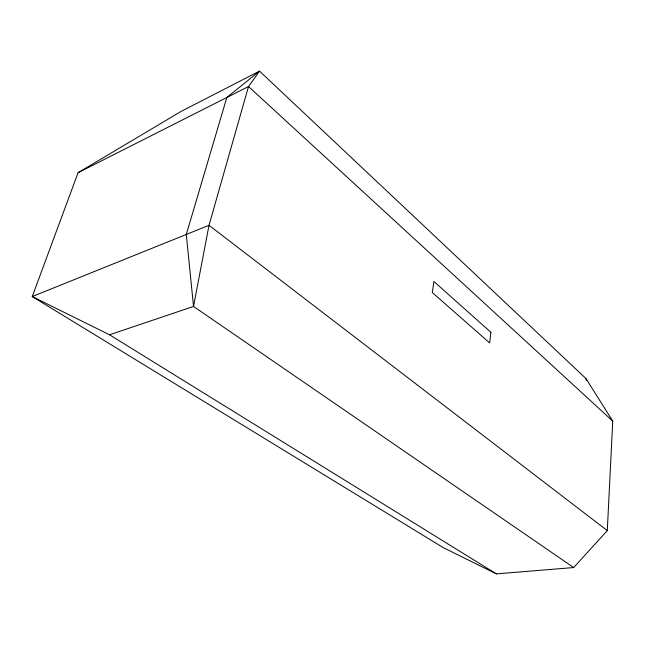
<?xml version="1.0" encoding="UTF-8"?>
<svg xmlns="http://www.w3.org/2000/svg" width="645" height="645" viewBox="0 0 645 645"><rect width="100%" height="100%" fill="white"/><g stroke="black" fill="none" stroke-linecap="round" stroke-linejoin="round"><path stroke-width="0.97" d="M607.292 530.609L612.75 421.121L585.974 378.567L259.524 71.119L181.293 111.311L78.069 172.707L32.25 296.555L443.268 547.637L496.384 573.881L573.695 567.552L607.292 530.609L209.012 225.307L32.25 296.555L109.537 334.787L496.384 573.881M78.069 172.707L248.51 86.527L259.524 71.119L226.83 97.484L186.292 234.466L193.524 306.44L573.695 567.552M109.537 334.787L193.524 306.44L209.012 225.307L248.51 86.527L612.75 421.121M585.974 378.567L586.297 380.518M490.91 332.32L489.66 342.93L432.287 292.524L433.956 281.518L490.91 332.32"/></g></svg>
